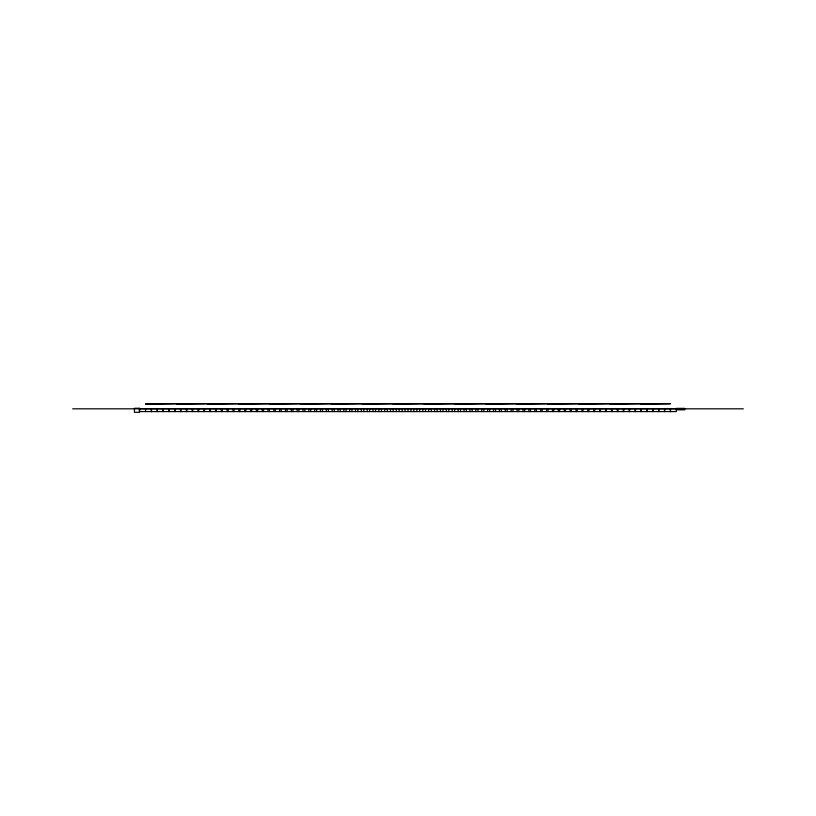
<?xml version="1.0" encoding="UTF-8"?>
<svg xmlns="http://www.w3.org/2000/svg" width="816" height="816" viewBox="0 0 816 816"><rect width="100%" height="100%" fill="white"/><g stroke="black" fill="none" stroke-linecap="round" stroke-linejoin="round"><path stroke-width="1.22" d="M676.311 408.683L139.689 408.683L139.689 411.58L676.311 411.58L676.311 408.367L684.706 408.367L684.706 409.836L676.311 409.836M72.695 408.826L743.305 408.826M670.477 408.683L670.477 411.58M670.415 408.683L670.415 411.58M664.652 408.683L664.652 411.58M664.52 408.683L664.52 411.58M658.818 408.683L658.818 411.58M658.624 408.683L658.624 411.58M652.984 408.683L652.984 411.58M652.729 408.683L652.729 411.58M647.149 408.683L647.149 411.58M646.833 408.683L646.833 411.58M641.315 408.683L641.315 411.58M640.927 408.683L640.927 411.58M635.48 408.683L635.48 411.58M635.032 408.683L635.032 411.58M629.646 408.683L629.646 411.58M629.136 408.683L629.136 411.58M623.822 408.683L623.822 411.58M623.24 408.683L623.24 411.58M617.987 408.683L617.987 411.58M617.345 408.683L617.345 411.58M612.153 408.683L612.153 411.58M611.449 408.683L611.449 411.58M606.319 408.683L606.319 411.58M605.554 408.683L605.554 411.58M600.484 408.683L600.484 411.58M599.648 408.683L599.648 411.58M594.65 408.683L594.65 411.58M593.752 408.683L593.752 411.58M588.815 408.683L588.815 411.58M587.857 408.683L587.857 411.58M582.991 408.683L582.991 411.58M581.961 408.683L581.961 411.58M577.157 408.683L577.157 411.58M576.065 408.683L576.065 411.58M571.322 408.683L571.322 411.58M570.17 408.683L570.17 411.58M565.488 408.683L565.488 411.58M564.274 408.683L564.274 411.58M559.654 408.683L559.654 411.58M558.368 408.683L558.368 411.58M553.819 408.683L553.819 411.58M552.473 408.683L552.473 411.58M547.985 408.683L547.985 411.58M546.577 408.683L546.577 411.58M542.161 408.683L542.161 411.58M540.682 408.683L540.682 411.58M536.326 408.683L536.326 411.58M534.786 408.683L534.786 411.58M530.492 408.683L530.492 411.58M528.89 408.683L528.89 411.58M524.657 408.683L524.657 411.58M522.995 408.683L522.995 411.58M518.823 408.683L518.823 411.58M517.099 408.683L517.099 411.58M512.989 408.683L512.989 411.58M511.193 408.683L511.193 411.58M507.154 408.683L507.154 411.58M505.298 408.683L505.298 411.58M501.33 408.683L501.33 411.58M499.402 408.683L499.402 411.58M495.496 408.683L495.496 411.58M493.507 408.683L493.507 411.58M489.661 408.683L489.661 411.58M487.611 408.683L487.611 411.58M483.827 408.683L483.827 411.58M481.715 408.683L481.715 411.58M477.992 408.683L477.992 411.58M475.82 408.683L475.82 411.58M472.158 408.683L472.158 411.58M469.914 408.683L469.914 411.58M466.334 408.683L466.334 411.58M464.018 408.683L464.018 411.58M460.499 408.683L460.499 411.58M458.123 408.683L458.123 411.58M454.665 408.683L454.665 411.58M452.227 408.683L452.227 411.58M448.831 408.683L448.831 411.58M446.332 408.683L446.332 411.58M442.996 408.683L442.996 411.58M440.436 408.683L440.436 411.58M437.162 408.683L437.162 411.58M434.54 408.683L434.54 411.58M431.327 408.683L431.327 411.58M428.635 408.683L428.635 411.58M425.503 408.683L425.503 411.58M422.739 408.683L422.739 411.58M419.669 408.683L419.669 411.58M416.843 408.683L416.843 411.58M413.834 408.683L413.834 411.58M410.948 408.683L410.948 411.58M408 408.683L408 411.58M405.052 408.683L405.052 411.58M402.166 408.683L402.166 411.58M399.157 408.683L399.157 411.58M396.331 408.683L396.331 411.58M393.261 408.683L393.261 411.58M390.497 408.683L390.497 411.58M387.365 408.683L387.365 411.58M384.673 408.683L384.673 411.58M381.46 408.683L381.46 411.58M378.838 408.683L378.838 411.58M375.564 408.683L375.564 411.58M373.004 408.683L373.004 411.58M369.668 408.683L369.668 411.58M367.169 408.683L367.169 411.58M363.773 408.683L363.773 411.58M361.335 408.683L361.335 411.58M357.877 408.683L357.877 411.58M355.501 408.683L355.501 411.58M351.982 408.683L351.982 411.58M349.666 408.683L349.666 411.58M346.086 408.683L346.086 411.58M343.842 408.683L343.842 411.58M340.18 408.683L340.18 411.58M338.008 408.683L338.008 411.58M334.285 408.683L334.285 411.58M332.173 408.683L332.173 411.58M328.389 408.683L328.389 411.58M326.339 408.683L326.339 411.58M322.493 408.683L322.493 411.58M320.504 408.683L320.504 411.58M316.598 408.683L316.598 411.58M314.67 408.683L314.67 411.58M310.702 408.683L310.702 411.58M308.846 408.683L308.846 411.58M304.807 408.683L304.807 411.58M303.011 408.683L303.011 411.58M298.901 408.683L298.901 411.58M297.177 408.683L297.177 411.58M293.005 408.683L293.005 411.58M291.343 408.683L291.343 411.58M287.11 408.683L287.11 411.58M285.508 408.683L285.508 411.58M281.214 408.683L281.214 411.58M279.674 408.683L279.674 411.58M275.318 408.683L275.318 411.58M273.839 408.683L273.839 411.58M269.423 408.683L269.423 411.58M268.015 408.683L268.015 411.58M263.527 408.683L263.527 411.58M262.181 408.683L262.181 411.58M257.632 408.683L257.632 411.58M256.346 408.683L256.346 411.58M251.726 408.683L251.726 411.58M250.512 408.683L250.512 411.58M245.83 408.683L245.83 411.58M244.678 408.683L244.678 411.58M239.935 408.683L239.935 411.58M238.843 408.683L238.843 411.58M234.039 408.683L234.039 411.58M233.009 408.683L233.009 411.58M228.143 408.683L228.143 411.58M227.185 408.683L227.185 411.58M222.248 408.683L222.248 411.58M221.35 408.683L221.35 411.58M216.352 408.683L216.352 411.58M215.516 408.683L215.516 411.58M210.446 408.683L210.446 411.58M209.681 408.683L209.681 411.58M204.551 408.683L204.551 411.58M203.847 408.683L203.847 411.58M198.655 408.683L198.655 411.58M198.013 408.683L198.013 411.58M192.76 408.683L192.76 411.58M192.178 408.683L192.178 411.58M186.864 408.683L186.864 411.58M186.354 408.683L186.354 411.58M180.968 408.683L180.968 411.58M180.52 408.683L180.52 411.58M175.073 408.683L175.073 411.58M174.685 408.683L174.685 411.58M169.167 408.683L169.167 411.58M168.851 408.683L168.851 411.58M163.271 408.683L163.271 411.58M163.016 408.683L163.016 411.58M157.376 408.683L157.376 411.58M157.182 408.683L157.182 411.58M151.48 408.683L151.48 411.58M151.348 408.683L151.348 411.58M145.585 408.683L145.523 411.58M175.685 403.716L145.625 404.073L175.685 403.716M206.601 403.716L176.542 404.073L206.601 403.716M237.527 403.716L207.468 404.073L237.527 403.716M268.444 403.716L238.384 404.073L268.444 403.716M299.36 403.716L269.3 404.073L299.36 403.716M330.276 403.716L300.217 404.073L330.276 403.716M361.192 403.716L331.133 404.073L361.192 403.716M392.108 403.716L362.049 404.073L392.108 403.716M423.025 403.716L392.975 404.073L423.025 403.716M453.951 403.716L423.892 404.073L453.951 403.716M484.867 403.716L454.808 404.073L484.867 403.716M515.783 403.716L485.724 404.073L515.783 403.716M546.7 403.716L516.64 404.073L546.7 403.716M577.616 403.716L547.556 404.073L577.616 403.716M608.532 403.716L578.473 404.073L608.532 403.716M639.458 403.716L609.399 404.073L639.458 403.716M670.375 403.716L640.315 404.073L670.375 403.716M139.342 408.265L134.446 408.265L134.446 412.284L139.342 412.284L139.342 408.265"/></g></svg>
